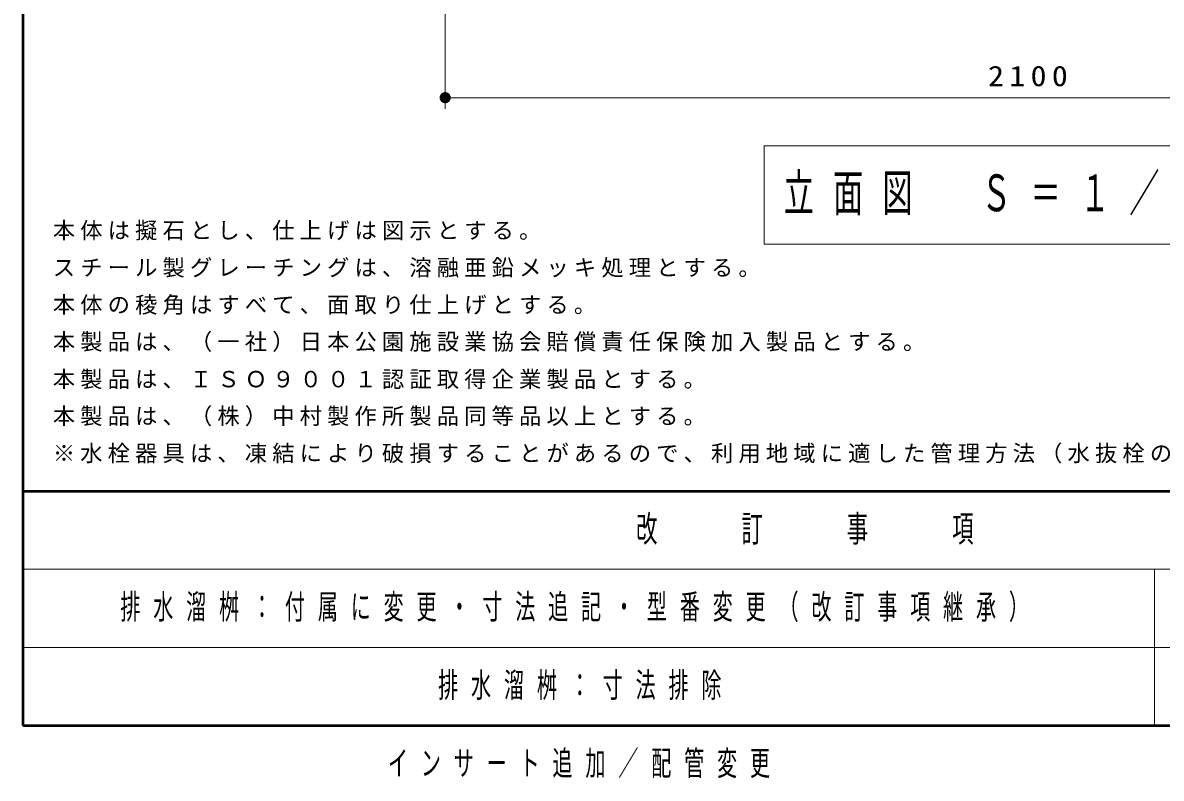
# Model space of a CAD drawing. Units: millimetres on the paper, scale 1:20. Extents: x -385 to 0, y -5 to 267.
# Drawn here: x -385 to -282.9, y -4.7 to 63 of the extents above; entities that cross this region are included whole.
import ezdxf

# ---------------------------------------------------------------- set-up
doc = ezdxf.new("R2010")
doc.units = ezdxf.units.MM
doc.layers.add('LY_1', color=7, linetype='Continuous', lineweight=13)
doc.layers.add('LY_2', color=7, linetype='Continuous', lineweight=13)
doc.styles.add('ＭＳ ゴシック', font='')
doc.styles.get('ＭＳ ゴシック').set_extended_font_data('MS Gothic')

# ---------------------------------------------------------------- blocks, each defined once
blk = doc.blocks.new('filled_dot')
at = {"color": 0, "linetype": 'Continuous', "lineweight": -2, "const_width": 1.25}
blk.add_lwpolyline([(-0.625, 0, 1), (0.625, 0, 1)], format="xyb", close=True, dxfattribs=at)

msp = doc.modelspace()

# ---------------------------------------------------------------- linework, layer by layer
at = {"layer": 'LY_1'}
for p, q in [((-347.117, 85.272), (-347.117, 55.257)), ((-242.117, 56.257), (-347.117, 56.257)), ((-318.517, 51.937), (-318.517, 43.137)), ((-270.717, 51.937), (-318.517, 51.937)), ((-318.517, 43.137), (-270.717, 43.137))]:
    msp.add_line(p, q, dxfattribs=at)
at = {"layer": 'LY_2', "lineweight": 50}
for p, q in [((-385, 267), (-385, 0)), ((-385, 21), (0, 21)), ((-385, 0), (0, 0))]:
    msp.add_line(p, q, dxfattribs=at)
at = {"layer": 'LY_2'}
for p, q in [((-385, 14), (-243.5, 14)), ((-283.5, 14), (-283.5, 0)), ((-385, 7), (-243.5, 7))]:
    msp.add_line(p, q, dxfattribs=at)

# ---------------------------------------------------------------- block references
at = {"layer": 'LY_1', "xscale": 0.4, "yscale": 0.4}
msp.add_blockref('filled_dot', (-347.117, 56.257), dxfattribs=at)

# ---------------------------------------------------------------- texts
at = {"layer": 'LY_1', "style": 'ＭＳ ゴシック'}
for s, insert, char_height, attachment_point in [('\\T1.33;\\W1.15;2100', (-294.617, 57.257), 1.833, 8), ('\\T1.64;\\W0.6;立面図\u3000Ｓ＝１／２０', (-294.617, 47.537), 3.299, 5), ('\\T1.23;本体は擬石とし、仕上げは図示とする。', (-382.305, 43.47), 1.466, 7), ('\\T1.23;スチール製グレーチングは、溶融亜鉛メッキ処理とする。', (-382.305, 40.137), 1.466, 7), ('\\T1.23;本体の稜角はすべて、面取り仕上げとする。', (-382.305, 36.804), 1.466, 7), ('\\T1.23;本製品は、（一社）日本公園施設業協会賠償責任保険加入製品とする。', (-382.305, 33.47), 1.466, 7), ('\\T1.23;本製品は、ＩＳＯ９００１認証取得企業製品とする。', (-382.305, 30.137), 1.466, 7), ('\\T1.23;本製品は、（株）中村製作所製品同等品以上とする。', (-382.305, 26.804), 1.466, 7), ('\\T1.23;※水栓器具は、凍結により破損することがあるので、利用地域に適した管理方法（水抜栓の設置等）を実施のこと。', (-382.305, 23.47), 1.466, 7), ('\\T1.64;\\W0.6;排水溜桝：付属に変更・寸法追記・型番変更（改訂事項継承）', (-376.25, 10.5), 2.199, 4), ('\\T1.64;\\W0.6;排水溜桝：寸法排除', (-347.75, 3.5), 2.199, 4), ('\\T1.64;\\W0.6;インサート追加／配管変更', (-352.25, -3.5), 2.199, 4)]:
    msp.add_mtext(s, dxfattribs=dict(at, insert=insert, char_height=char_height, attachment_point=attachment_point))
at = {"layer": 'LY_2', "color": 4, "insert": (-314.25, 17.5), "char_height": 2.346, "attachment_point": 5, "style": 'ＭＳ ゴシック'}
msp.add_mtext('\\T1.64;\\W0.6;改\u3000\u3000訂\u3000\u3000事\u3000\u3000項', dxfattribs=at)

doc.saveas('drawing.dxf')
